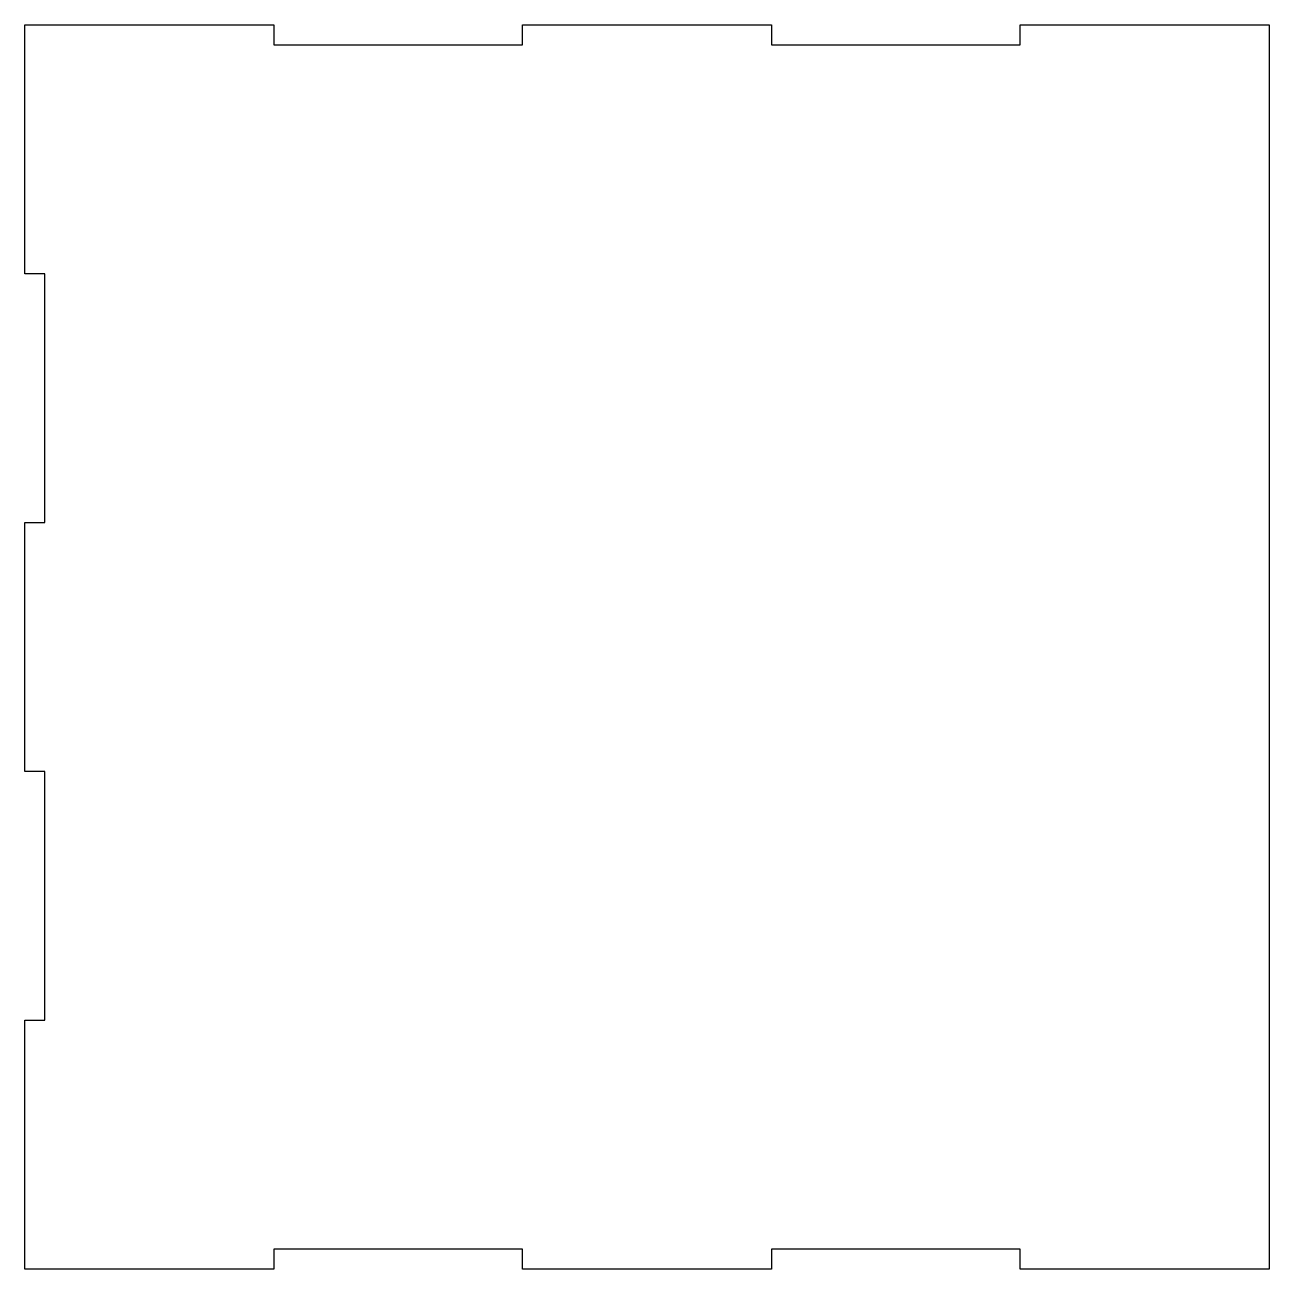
# Model space of a CAD drawing. Header units: millimetres. Extents: x -125 to 125, y -125 to 125.
import ezdxf

# ---------------------------------------------------------------- set-up
doc = ezdxf.new("R2010")
doc.units = ezdxf.units.MM
doc.layers.get('0').update_dxf_attribs({"linetype": 'CONTINUOUS'})

msp = doc.modelspace()

# ---------------------------------------------------------------- linework, layer by layer
msp.add_lwpolyline([(25, -125), (-25, -125), (-25, -121), (-75, -121), (-75, -125), (-125, -125), (-125, -75), (-121, -75), (-121, -25), (-125, -25), (-125, 25), (-121, 25), (-121, 75), (-125, 75), (-125, 125), (-75, 125), (-75, 121), (-25, 121), (-25, 125), (25, 125), (25, 121), (75, 121), (75, 125), (125, 125), (125, -125), (75, -125), (75, -121), (25, -121)], close=True)

doc.saveas('drawing.dxf')
